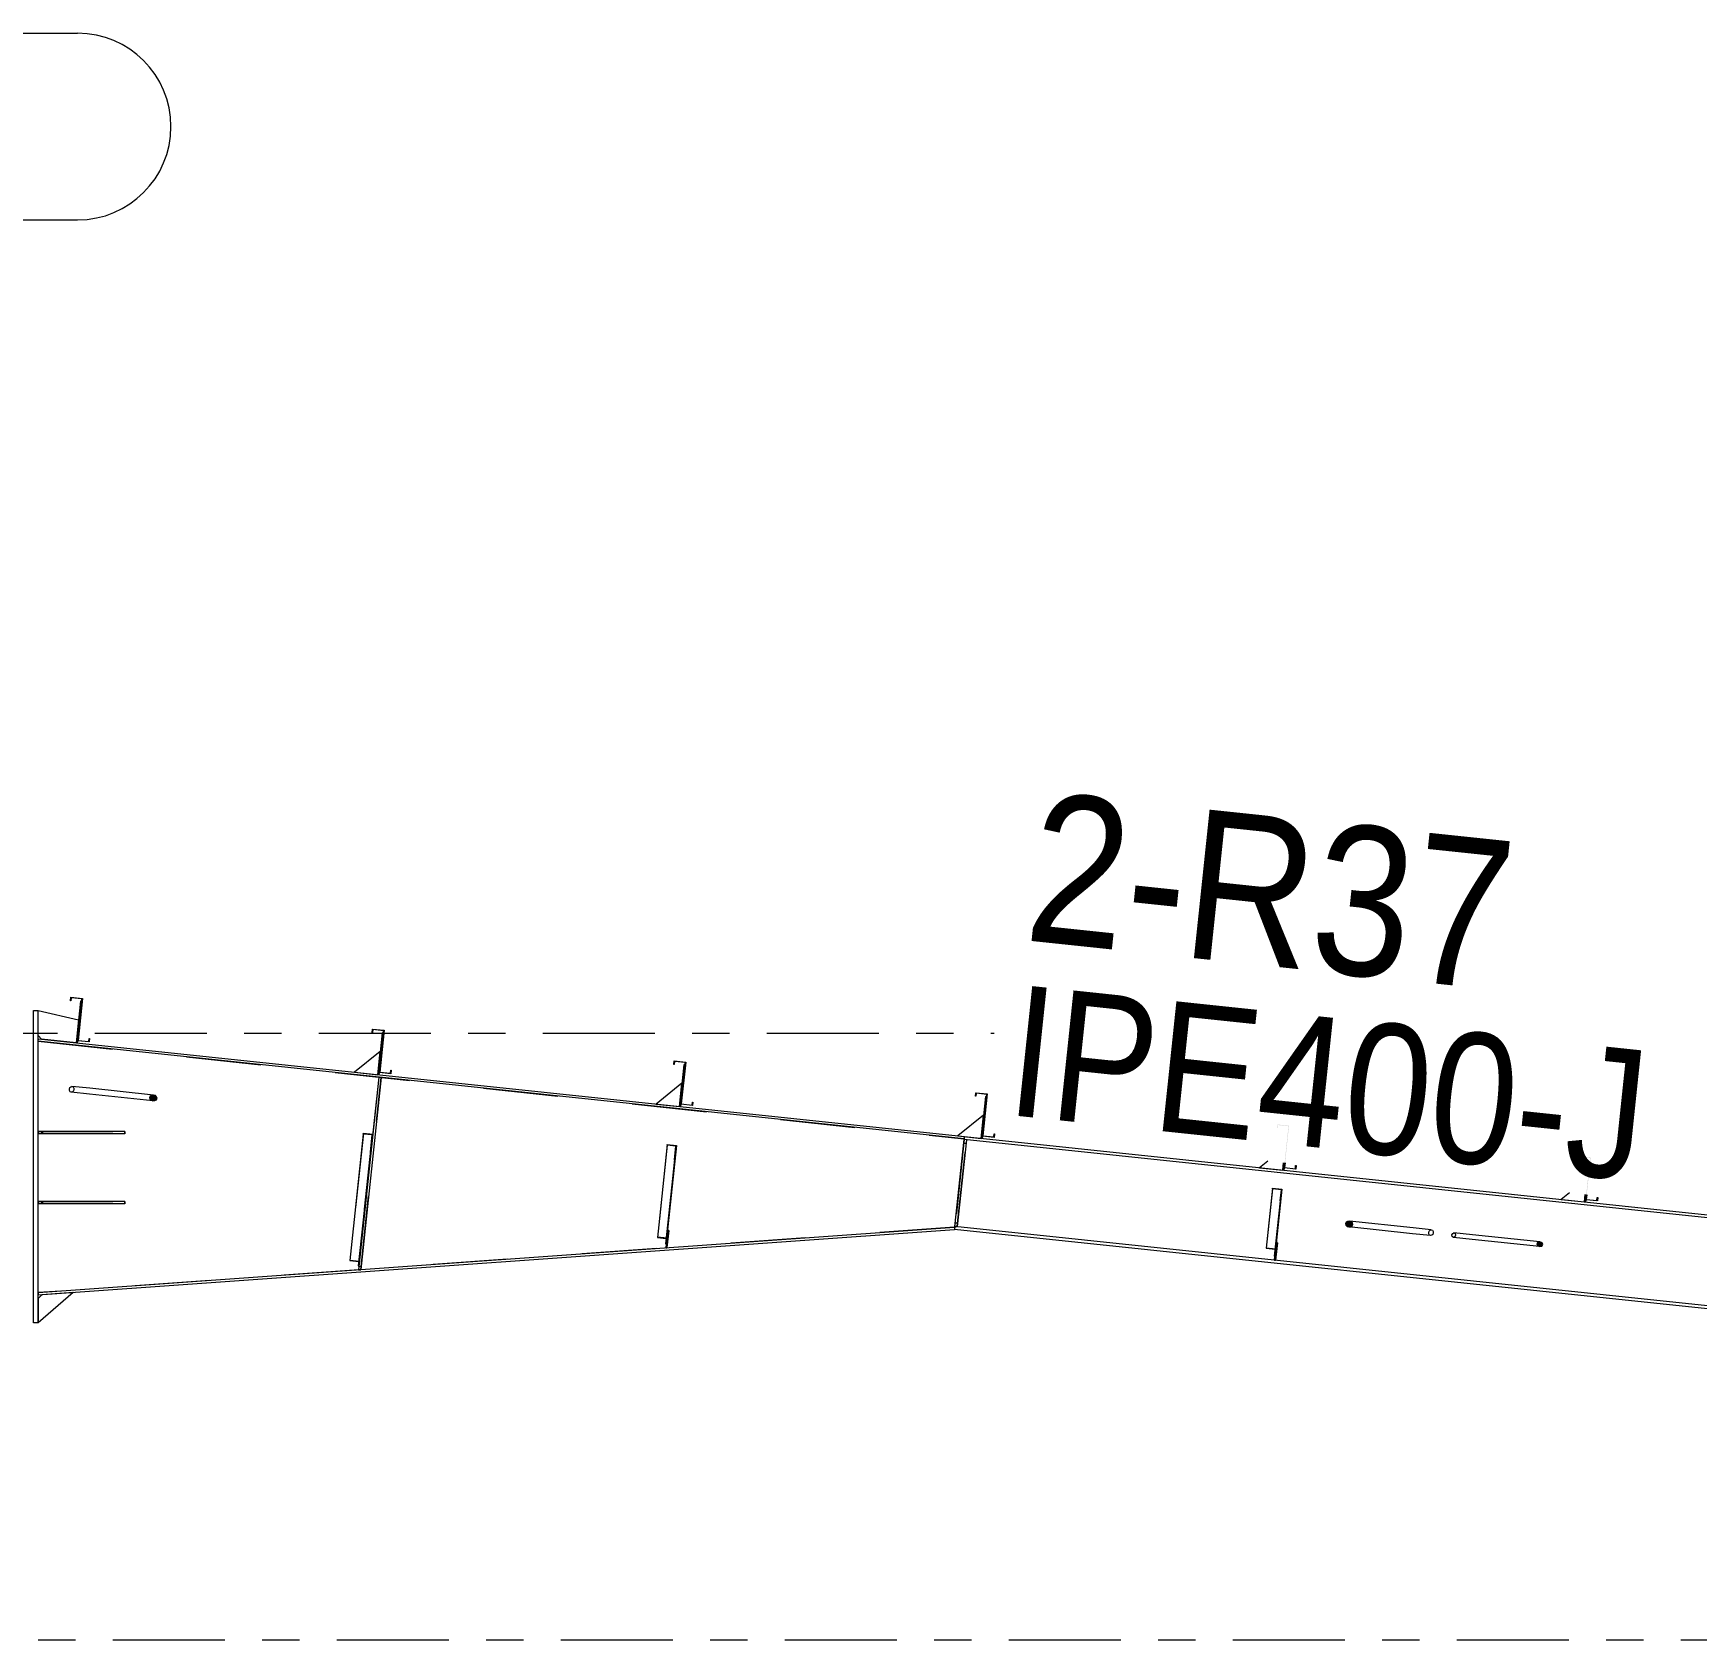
# Model space of a CAD drawing. Header units: millimetres. Extents: x -88 to 735, y -128 to 446.
# Drawn here: x 167.87 to 212.43, y 68.91 to 111.95 of the extents above; entities that cross this region are included whole.
import ezdxf

# ---------------------------------------------------------------- set-up
doc = ezdxf.new("R2010")
doc.units = ezdxf.units.MM
for name, pattern in [('XKITLINE00', [0]), ('XKITLINE02', [4, 2, -2]), ('XKITLINE03', [6, 3, -1, 1, -1])]:
    doc.linetypes.add(name, pattern=pattern)
for name, color, linetype, lineweight in [('Part', 2, 'Continuous', 0), ('PartMark', 7, 'Continuous', 0), ('S-grid', 1, 'Continuous', 0)]:
    doc.layers.add(name, color=color, linetype=linetype, lineweight=lineweight)
doc.styles.add('ARIAL', font='ARIAL.TTF')

# ---------------------------------------------------------------- blocks, each defined once
blk = doc.blocks.new('*A85')
at = {"layer": 'Part'}
blk.add_hatch(color=3, dxfattribs=at).paths.add_polyline_path([(209.757, 80.674), (209.766, 80.756), (209.777, 80.755), (209.767, 80.662), (209.456, 80.695), (209.574, 81.815), (209.286, 81.845), (209.277, 81.763), (209.266, 81.764), (209.276, 81.858), (209.587, 81.825), (209.469, 80.705)], flags=17)
blk = doc.blocks.new('*A86')
at = {"layer": 'Part'}
blk.add_hatch(color=3, dxfattribs=at).paths.add_polyline_path([(209.757, 80.674), (209.766, 80.756), (209.777, 80.755), (209.767, 80.662), (209.456, 80.695), (209.574, 81.815), (209.286, 81.845), (209.277, 81.763), (209.266, 81.764), (209.276, 81.858), (209.587, 81.825), (209.469, 80.705)], flags=17)
blk = doc.blocks.new('*A92')
at = {"layer": 'Part'}
blk.add_hatch(color=3, dxfattribs=at).paths.add_polyline_path([(176.71, 82.455), (176.713, 82.479), (176.961, 82.453), (176.91, 81.969), (176.898, 81.97), (176.946, 82.43)], flags=17)
blk = doc.blocks.new('*A93')
at = {"layer": 'Part'}
blk.add_hatch(color=3, dxfattribs=at).paths.add_polyline_path([(184.849, 82.157), (184.851, 82.176), (185.099, 82.15), (185.058, 81.759), (185.046, 81.76), (185.085, 82.132)], flags=17)
blk = doc.blocks.new('*A110')
at = {"layer": 'Part'}
blk.add_hatch(color=3, dxfattribs=at).paths.add_polyline_path([(171.141, 83.484), (171.174, 83.452), (171.184, 83.412), (171.166, 83.374), (171.127, 83.35), (171.076, 83.345), (171.028, 83.36), (170.995, 83.393), (170.985, 83.433), (171.003, 83.47), (171.042, 83.495), (171.093, 83.5)], flags=17)
blk = doc.blocks.new('*A112')
at = {"layer": 'Part'}
blk.add_hatch(color=3, dxfattribs=at).paths.add_polyline_path([(169.356, 84.936), (169.365, 85.018), (169.376, 85.017), (169.366, 84.923), (169.055, 84.956), (169.173, 86.076), (168.885, 86.107), (168.876, 86.025), (168.865, 86.026), (168.875, 86.119), (169.186, 86.086), (169.068, 84.966)], flags=17)
blk = doc.blocks.new('*A113')
at = {"layer": 'Part'}
blk.add_hatch(color=3, dxfattribs=at).paths.add_polyline_path([(169.356, 84.936), (169.365, 85.018), (169.376, 85.017), (169.366, 84.923), (169.055, 84.956), (169.173, 86.076), (168.885, 86.107), (168.876, 86.025), (168.865, 86.026), (168.875, 86.119), (169.186, 86.086), (169.068, 84.966)], flags=17)
blk = doc.blocks.new('*A114')
at = {"layer": 'Part'}
blk.add_hatch(color=3, dxfattribs=at).paths.add_polyline_path([(193.597, 82.379), (193.605, 82.461), (193.616, 82.46), (193.607, 82.367), (193.296, 82.399), (193.414, 83.519), (193.126, 83.55), (193.117, 83.468), (193.106, 83.469), (193.116, 83.562), (193.426, 83.529), (193.308, 82.409)], flags=17)
blk = doc.blocks.new('*A115')
at = {"layer": 'Part'}
blk.add_hatch(color=3, dxfattribs=at).paths.add_polyline_path([(193.597, 82.379), (193.605, 82.461), (193.616, 82.46), (193.607, 82.367), (193.296, 82.399), (193.414, 83.519), (193.126, 83.55), (193.117, 83.468), (193.106, 83.469), (193.116, 83.562), (193.426, 83.529), (193.308, 82.409)], flags=17)
blk = doc.blocks.new('*A116')
at = {"layer": 'Part'}
blk.add_hatch(color=3, dxfattribs=at).paths.add_polyline_path([(185.516, 83.231), (185.525, 83.313), (185.536, 83.312), (185.526, 83.219), (185.216, 83.252), (185.334, 84.372), (185.045, 84.402), (185.037, 84.32), (185.026, 84.321), (185.035, 84.414), (185.346, 84.382), (185.228, 83.262)], flags=17)
blk = doc.blocks.new('*A117')
at = {"layer": 'Part'}
blk.add_hatch(color=3, dxfattribs=at).paths.add_polyline_path([(185.516, 83.231), (185.525, 83.313), (185.536, 83.312), (185.526, 83.219), (185.216, 83.252), (185.334, 84.372), (185.045, 84.402), (185.037, 84.32), (185.026, 84.321), (185.035, 84.414), (185.346, 84.382), (185.228, 83.262)], flags=17)
blk = doc.blocks.new('*A118')
at = {"layer": 'Part'}
blk.add_hatch(color=3, dxfattribs=at).paths.add_polyline_path([(177.436, 84.083), (177.445, 84.166), (177.456, 84.164), (177.446, 84.071), (177.135, 84.104), (177.254, 85.224), (176.965, 85.254), (176.957, 85.172), (176.945, 85.173), (176.955, 85.267), (177.266, 85.234), (177.148, 84.114)], flags=17)
blk = doc.blocks.new('*A119')
at = {"layer": 'Part'}
blk.add_hatch(color=3, dxfattribs=at).paths.add_polyline_path([(177.436, 84.083), (177.445, 84.166), (177.456, 84.164), (177.446, 84.071), (177.135, 84.104), (177.254, 85.224), (176.965, 85.254), (176.957, 85.172), (176.945, 85.173), (176.955, 85.267), (177.266, 85.234), (177.148, 84.114)], flags=17)
blk = doc.blocks.new('*A123')
at = {"layer": 'Part'}
blk.add_hatch(color=3, dxfattribs=at).paths.add_polyline_path([(203.178, 80.105), (203.211, 80.073), (203.22, 80.033), (203.203, 79.995), (203.163, 79.971), (203.113, 79.966), (203.064, 79.981), (203.031, 80.013), (203.022, 80.054), (203.039, 80.091), (203.078, 80.116), (203.129, 80.121)], flags=17)
blk = doc.blocks.new('*A124')
at = {"layer": 'Part'}
blk.add_hatch(color=3, dxfattribs=at).paths.add_polyline_path([(201.677, 81.527), (201.685, 81.609), (201.697, 81.608), (201.687, 81.514), (201.376, 81.547), (201.494, 82.667), (201.206, 82.698), (201.197, 82.615), (201.186, 82.617), (201.196, 82.71), (201.506, 82.677), (201.388, 81.557)], flags=17)
blk = doc.blocks.new('*A125')
at = {"layer": 'Part'}
blk.add_hatch(color=3, dxfattribs=at).paths.add_polyline_path([(201.677, 81.527), (201.685, 81.609), (201.697, 81.608), (201.687, 81.514), (201.376, 81.547), (201.494, 82.667), (201.206, 82.698), (201.197, 82.615), (201.186, 82.617), (201.196, 82.71), (201.506, 82.677), (201.388, 81.557)], flags=17)
blk = doc.blocks.new('*A126')
at = {"layer": 'Part'}
blk.add_hatch(color=3, dxfattribs=at).paths.add_polyline_path([(201.065, 80.986), (201.067, 81.002), (201.316, 80.976), (201.282, 80.661), (201.27, 80.662), (201.302, 80.961)], flags=17)
blk = doc.blocks.new('*A127')
at = {"layer": 'Part'}
blk.add_hatch(color=3, dxfattribs=at).paths.add_polyline_path([(208.23, 79.567), (208.285, 79.543), (208.304, 79.497), (208.276, 79.455), (208.217, 79.443), (208.161, 79.467), (208.142, 79.514), (208.171, 79.555)], flags=17)
blk = doc.blocks.new('*A625')
at = {"layer": 'S-grid', "color": 1, "linetype": 'XKITLINE03', "lineweight": 0}
blk.add_line((139.518, 85.156), (193.607, 85.156), dxfattribs=at)
blk = doc.blocks.new('*A626')
at = {"layer": 'S-grid', "color": 1, "linetype": 'XKITLINE03', "lineweight": 0}
blk.add_line((-10, 68.906), (376.661, 68.906), dxfattribs=at)
blk = doc.blocks.new('*A671')
at = {"layer": 'Part', "color": 2, "linetype": 'XKITLINE00', "lineweight": 0}
for p, q in [((209.439, 80.835), (209.419, 80.636)), ((209.456, 80.695), (209.45, 80.633))]:
    blk.add_line(p, q, dxfattribs=at)
at = {"layer": 'Part', "color": 7, "linetype": 'XKITLINE02', "lineweight": 0}
for p, q in [((209.456, 80.695), (209.471, 80.832)), ((209.45, 80.633), (209.419, 80.636))]:
    blk.add_line(p, q, dxfattribs=at)
blk = doc.blocks.new('*A895')
at = {"layer": 'Part', "color": 2, "linetype": 'XKITLINE00', "lineweight": 0}
for p, q in [((209.456, 80.695), (209.471, 80.832)), ((209.767, 80.662), (209.456, 80.695)), ((209.482, 80.83), (209.469, 80.705)), ((209.469, 80.705), (209.757, 80.674)), ((209.757, 80.674), (209.766, 80.756)), ((209.766, 80.756), (209.777, 80.755)), ((209.777, 80.755), (209.767, 80.662))]:
    blk.add_line(p, q, dxfattribs=at)
blk = doc.blocks.new('*A896')
at = {"layer": 'Part', "color": 2, "linetype": 'XKITLINE00', "lineweight": 0}
for p, q in [((209.456, 80.695), (209.471, 80.832)), ((209.767, 80.662), (209.456, 80.695)), ((209.482, 80.83), (209.469, 80.705)), ((209.469, 80.705), (209.757, 80.674)), ((209.757, 80.674), (209.766, 80.756)), ((209.766, 80.756), (209.777, 80.755)), ((209.777, 80.755), (209.767, 80.662))]:
    blk.add_line(p, q, dxfattribs=at)
blk = doc.blocks.new('*A897')
at = {"layer": 'Part', "color": 7, "linetype": 'XKITLINE02', "lineweight": 0}
for p, q in [((192.804, 82.307), (192.558, 79.982)), ((192.806, 82.325), (192.812, 82.388)), ((247.287, 76.642), (247.025, 74.155)), ((241.508, 74.737), (241.259, 74.764)), ((241.517, 74.818), (241.268, 74.844))]:
    blk.add_line(p, q, dxfattribs=at)
at = {"layer": 'Part', "color": 2, "linetype": 'XKITLINE00', "lineweight": 0}
for p, q in [((192.806, 82.325), (192.804, 82.307)), ((247.279, 76.561), (192.804, 82.307)), ((192.812, 82.388), (247.287, 76.642)), ((192.558, 79.982), (192.55, 79.901)), ((241.259, 74.764), (192.55, 79.901)), ((241.268, 74.844), (192.558, 79.982)), ((247.025, 74.155), (241.508, 74.737)), ((247.034, 74.236), (241.517, 74.818))]:
    blk.add_line(p, q, dxfattribs=at)
blk = doc.blocks.new('*A906')
at = {"layer": 'Part', "color": 2, "linetype": 'XKITLINE00', "lineweight": 0}
blk.add_line((209.017, 80.879), (208.797, 80.701), dxfattribs=at)
at = {"layer": 'Part', "color": 7, "linetype": 'XKITLINE02', "lineweight": 0}
for p, q in [((208.797, 80.701), (209.419, 80.636)), ((209.419, 80.636), (209.439, 80.835))]:
    blk.add_line(p, q, dxfattribs=at)
blk = doc.blocks.new('*A922')
at = {"layer": 'Part', "color": 2, "linetype": 'XKITLINE00', "lineweight": 0}
for p, q in [((168, 78.206), (192.545, 79.964)), ((168.004, 78.144), (192.55, 79.901)), ((192.545, 79.964), (192.55, 79.901)), ((168, 78.206), (168.004, 78.144))]:
    blk.add_line(p, q, dxfattribs=at)
blk = doc.blocks.new('*A923')
at = {"layer": 'Part', "color": 2, "linetype": 'XKITLINE00', "lineweight": 0}
for p, q in [((168, 84.942), (168.007, 85.004)), ((192.806, 82.325), (168, 84.942)), ((168.007, 85.004), (192.812, 82.388)), ((192.812, 82.388), (192.806, 82.325))]:
    blk.add_line(p, q, dxfattribs=at)
blk = doc.blocks.new('*A927')
at = {"layer": 'Part', "color": 2, "linetype": 'XKITLINE00', "lineweight": 0}
for p, q in [((167.875, 77.394), (167.875, 85.769)), ((167.875, 85.769), (168, 85.769)), ((168, 77.394), (168, 85.769)), ((168, 77.394), (167.875, 77.394))]:
    blk.add_line(p, q, dxfattribs=at)
blk = doc.blocks.new('*A931')
at = {"layer": 'Part', "color": 2, "linetype": 'XKITLINE00', "lineweight": 0}
for p, q in [((168.935, 78.211), (168, 77.394)), ((168.094, 78.15), (168, 78.05))]:
    blk.add_line(p, q, dxfattribs=at)
at = {"layer": 'Part', "color": 7, "linetype": 'XKITLINE02', "lineweight": 0}
for p, q in [((168, 78.05), (168, 77.394)), ((168.935, 78.211), (168.094, 78.15))]:
    blk.add_line(p, q, dxfattribs=at)
blk = doc.blocks.new('*A938')
at = {"layer": 'Part', "color": 7, "linetype": 'XKITLINE02', "lineweight": 0}
for p, q in [((168, 82.457), (168, 82.519)), ((168, 82.519), (170.325, 82.519)), ((170.325, 82.457), (168, 82.457)), ((168.094, 82.457), (168.094, 82.519)), ((168.125, 82.457), (168.125, 82.519)), ((170.325, 82.457), (170.325, 82.519))]:
    blk.add_line(p, q, dxfattribs=at)
blk = doc.blocks.new('*A947')
at = {"layer": 'Part', "color": 2, "linetype": 'XKITLINE00', "lineweight": 0}
for p, q in [((168, 85.769), (169.083, 85.519)), ((169.083, 85.519), (169.017, 84.897)), ((168.093, 84.995), (168, 85.098))]:
    blk.add_line(p, q, dxfattribs=at)
at = {"layer": 'Part', "color": 7, "linetype": 'XKITLINE02', "lineweight": 0}
for p, q in [((168, 85.098), (168, 85.769)), ((169.017, 84.897), (168.093, 84.995))]:
    blk.add_line(p, q, dxfattribs=at)
blk = doc.blocks.new('*A948')
at = {"layer": 'Part', "color": 2, "linetype": 'XKITLINE00', "lineweight": 0}
for p, q in [((169.136, 86.016), (169.018, 84.897)), ((169.167, 86.013), (169.136, 86.016)), ((169.055, 84.956), (169.049, 84.894))]:
    blk.add_line(p, q, dxfattribs=at)
at = {"layer": 'Part', "color": 7, "linetype": 'XKITLINE02', "lineweight": 0}
for p, q in [((169.055, 84.956), (169.167, 86.013)), ((169.049, 84.894), (169.018, 84.897))]:
    blk.add_line(p, q, dxfattribs=at)
blk = doc.blocks.new('*A949')
at = {"layer": 'Part', "color": 7, "linetype": 'XKITLINE02', "lineweight": 0}
for p, q in [((168, 80.582), (168, 80.644)), ((168, 80.644), (170.325, 80.644)), ((170.325, 80.582), (168, 80.582)), ((168.094, 80.582), (168.094, 80.644)), ((168.125, 80.582), (168.125, 80.644)), ((170.325, 80.582), (170.325, 80.644))]:
    blk.add_line(p, q, dxfattribs=at)
blk = doc.blocks.new('*A950')
at = {"layer": 'Part', "color": 2, "linetype": 'XKITLINE00', "lineweight": 0}
for p, q in [((170.325, 82.519), (168, 82.519)), ((170.325, 82.457), (168, 82.457)), ((168.125, 82.457), (168.125, 82.519)), ((170.325, 82.519), (170.325, 82.457))]:
    blk.add_line(p, q, dxfattribs=at)
at = {"layer": 'Part', "color": 7, "linetype": 'XKITLINE02', "lineweight": 0}
for p, q in [((168, 82.519), (168, 82.457)), ((168.094, 82.457), (168.094, 82.519))]:
    blk.add_line(p, q, dxfattribs=at)
blk = doc.blocks.new('*A951')
at = {"layer": 'Part', "color": 2, "linetype": 'XKITLINE00', "lineweight": 0}
for p, q in [((170.325, 80.644), (168, 80.644)), ((170.325, 80.582), (168, 80.582)), ((168.125, 80.582), (168.125, 80.644)), ((170.325, 80.644), (170.325, 80.582))]:
    blk.add_line(p, q, dxfattribs=at)
at = {"layer": 'Part', "color": 7, "linetype": 'XKITLINE02', "lineweight": 0}
for p, q in [((168, 80.644), (168, 80.582)), ((168.094, 80.582), (168.094, 80.644))]:
    blk.add_line(p, q, dxfattribs=at)
blk = doc.blocks.new('*A952')
at = {"layer": 'Part', "color": 2, "linetype": 'XKITLINE00', "lineweight": 0}
for p, q in [((176.71, 82.455), (176.353, 79.069)), ((176.961, 82.453), (176.614, 79.157)), ((176.71, 82.455), (176.713, 82.479)), ((176.946, 82.43), (176.71, 82.455)), ((176.713, 82.479), (176.961, 82.453)), ((176.898, 81.97), (176.946, 82.43)), ((176.898, 81.97), (176.576, 78.923)), ((176.898, 81.97), (176.91, 81.969)), ((176.353, 79.069), (176.589, 79.044)), ((176.576, 78.923), (176.589, 78.922))]:
    blk.add_line(p, q, dxfattribs=at)
at = {"layer": 'Part', "color": 7, "linetype": 'XKITLINE02', "lineweight": 0}
for p, q in [((176.354, 79.076), (176.602, 79.049)), ((176.589, 78.922), (176.614, 79.157))]:
    blk.add_line(p, q, dxfattribs=at)
blk = doc.blocks.new('*A953')
at = {"layer": 'Part', "color": 7, "linetype": 'XKITLINE02', "lineweight": 0}
for p, q in [((176.713, 82.479), (176.353, 79.069)), ((176.589, 78.922), (176.961, 82.453)), ((176.946, 82.43), (176.576, 78.923)), ((176.353, 79.069), (176.589, 79.044)), ((176.354, 79.076), (176.602, 79.049)), ((176.576, 78.923), (176.589, 78.922))]:
    blk.add_line(p, q, dxfattribs=at)
blk = doc.blocks.new('*A954')
at = {"layer": 'Part', "color": 7, "linetype": 'XKITLINE02', "lineweight": 0}
for p, q in [((177.122, 83.98), (176.578, 78.82)), ((176.64, 78.814), (177.184, 83.973)), ((177.184, 83.973), (177.122, 83.98)), ((176.588, 78.914), (176.65, 78.907)), ((176.578, 78.82), (176.64, 78.814))]:
    blk.add_line(p, q, dxfattribs=at)
blk = doc.blocks.new('*A955')
at = {"layer": 'Part', "color": 2, "linetype": 'XKITLINE00', "lineweight": 0}
for p, q in [((177.216, 85.164), (177.098, 84.045)), ((177.247, 85.161), (177.216, 85.164)), ((177.135, 84.104), (177.129, 84.042))]:
    blk.add_line(p, q, dxfattribs=at)
at = {"layer": 'Part', "color": 7, "linetype": 'XKITLINE02', "lineweight": 0}
for p, q in [((177.135, 84.104), (177.247, 85.161)), ((177.129, 84.042), (177.098, 84.045))]:
    blk.add_line(p, q, dxfattribs=at)
blk = doc.blocks.new('*A956')
at = {"layer": 'Part', "color": 2, "linetype": 'XKITLINE00', "lineweight": 0}
for p, q in [((177.184, 83.973), (176.641, 78.825)), ((177.122, 83.98), (176.961, 82.453)), ((176.614, 79.157), (176.578, 78.82))]:
    blk.add_line(p, q, dxfattribs=at)
at = {"layer": 'Part', "color": 7, "linetype": 'XKITLINE02', "lineweight": 0}
for p, q in [((177.184, 83.973), (177.122, 83.98)), ((176.961, 82.453), (176.614, 79.157)), ((176.588, 78.914), (176.65, 78.907)), ((176.64, 78.814), (176.578, 78.82)), ((176.641, 78.825), (176.64, 78.814))]:
    blk.add_line(p, q, dxfattribs=at)
blk = doc.blocks.new('*A957')
at = {"layer": 'Part', "color": 2, "linetype": 'XKITLINE00', "lineweight": 0}
blk.add_line((177.163, 84.667), (176.476, 84.111), dxfattribs=at)
at = {"layer": 'Part', "color": 7, "linetype": 'XKITLINE02', "lineweight": 0}
for p, q in [((177.098, 84.045), (177.163, 84.667)), ((176.476, 84.111), (177.098, 84.045))]:
    blk.add_line(p, q, dxfattribs=at)
blk = doc.blocks.new('*A958')
at = {"layer": 'Part', "color": 2, "linetype": 'XKITLINE00', "lineweight": 0}
for p, q in [((185.296, 84.312), (185.178, 83.193)), ((185.327, 84.308), (185.296, 84.312)), ((185.216, 83.252), (185.209, 83.189))]:
    blk.add_line(p, q, dxfattribs=at)
at = {"layer": 'Part', "color": 7, "linetype": 'XKITLINE02', "lineweight": 0}
for p, q in [((185.216, 83.252), (185.327, 84.308)), ((185.209, 83.189), (185.178, 83.193))]:
    blk.add_line(p, q, dxfattribs=at)
blk = doc.blocks.new('*A959')
at = {"layer": 'Part', "color": 2, "linetype": 'XKITLINE00', "lineweight": 0}
for p, q in [((184.891, 79.873), (184.842, 79.412)), ((184.86, 79.876), (184.891, 79.873)), ((184.843, 79.716), (184.81, 79.41))]:
    blk.add_line(p, q, dxfattribs=at)
at = {"layer": 'Part', "color": 7, "linetype": 'XKITLINE02', "lineweight": 0}
for p, q in [((184.843, 79.716), (184.86, 79.876)), ((184.841, 79.407), (184.81, 79.41)), ((184.82, 79.503), (184.851, 79.5)), ((184.842, 79.412), (184.841, 79.407))]:
    blk.add_line(p, q, dxfattribs=at)
blk = doc.blocks.new('*A960')
at = {"layer": 'Part', "color": 2, "linetype": 'XKITLINE00', "lineweight": 0}
blk.add_line((185.244, 83.814), (184.556, 83.258), dxfattribs=at)
at = {"layer": 'Part', "color": 7, "linetype": 'XKITLINE02', "lineweight": 0}
for p, q in [((185.178, 83.193), (185.244, 83.814)), ((184.556, 83.258), (185.178, 83.193))]:
    blk.add_line(p, q, dxfattribs=at)
blk = doc.blocks.new('*A961')
at = {"layer": 'Part', "color": 2, "linetype": 'XKITLINE00', "lineweight": 0}
for p, q in [((193.376, 83.459), (193.258, 82.34)), ((193.407, 83.456), (193.376, 83.459)), ((193.296, 82.399), (193.289, 82.337))]:
    blk.add_line(p, q, dxfattribs=at)
at = {"layer": 'Part', "color": 7, "linetype": 'XKITLINE02', "lineweight": 0}
for p, q in [((193.296, 82.399), (193.407, 83.456)), ((193.289, 82.337), (193.258, 82.34))]:
    blk.add_line(p, q, dxfattribs=at)
blk = doc.blocks.new('*A962')
at = {"layer": 'Part', "color": 2, "linetype": 'XKITLINE00', "lineweight": 0}
blk.add_line((193.324, 82.962), (192.637, 82.406), dxfattribs=at)
at = {"layer": 'Part', "color": 7, "linetype": 'XKITLINE02', "lineweight": 0}
for p, q in [((193.258, 82.34), (193.324, 82.962)), ((192.637, 82.406), (193.258, 82.34))]:
    blk.add_line(p, q, dxfattribs=at)
blk = doc.blocks.new('*A963')
at = {"layer": 'Part', "color": 7, "linetype": 'XKITLINE02', "lineweight": 0}
for p, q in [((184.86, 79.876), (184.81, 79.41)), ((184.841, 79.407), (184.891, 79.873)), ((184.891, 79.873), (184.86, 79.876)), ((184.81, 79.41), (184.841, 79.407)), ((184.82, 79.503), (184.851, 79.5))]:
    blk.add_line(p, q, dxfattribs=at)
blk = doc.blocks.new('*A964')
at = {"layer": 'Part', "color": 7, "linetype": 'XKITLINE02', "lineweight": 0}
for p, q in [((184.851, 82.176), (184.588, 79.686)), ((185.085, 82.132), (184.808, 79.511)), ((184.821, 79.509), (185.099, 82.15)), ((184.588, 79.686), (184.824, 79.661)), ((184.589, 79.694), (184.838, 79.667)), ((184.808, 79.511), (184.821, 79.509))]:
    blk.add_line(p, q, dxfattribs=at)
blk = doc.blocks.new('*A965')
at = {"layer": 'Part', "color": 2, "linetype": 'XKITLINE00', "lineweight": 0}
for p, q in [((184.849, 82.157), (184.588, 79.686)), ((185.099, 82.15), (184.843, 79.716)), ((184.849, 82.157), (184.851, 82.176)), ((185.085, 82.132), (184.849, 82.157)), ((184.851, 82.176), (185.099, 82.15)), ((185.046, 81.76), (185.085, 82.132)), ((185.046, 81.76), (184.808, 79.511)), ((185.046, 81.76), (185.058, 81.759)), ((184.588, 79.686), (184.824, 79.661)), ((184.808, 79.511), (184.821, 79.509))]:
    blk.add_line(p, q, dxfattribs=at)
at = {"layer": 'Part', "color": 7, "linetype": 'XKITLINE02', "lineweight": 0}
for p, q in [((184.838, 79.667), (184.589, 79.694)), ((184.843, 79.716), (184.821, 79.509))]:
    blk.add_line(p, q, dxfattribs=at)
blk = doc.blocks.new('*A966')
at = {"layer": 'Part', "color": 7, "linetype": 'XKITLINE02', "lineweight": 0}
for p, q in [((192.804, 82.307), (192.558, 79.982)), ((192.621, 79.976), (192.866, 82.3)), ((192.794, 82.213), (192.856, 82.207)), ((192.866, 82.3), (192.804, 82.307)), ((192.558, 79.982), (192.621, 79.976)), ((192.568, 80.075), (192.63, 80.069))]:
    blk.add_line(p, q, dxfattribs=at)
blk = doc.blocks.new('*A967')
at = {"layer": 'Part', "color": 2, "linetype": 'XKITLINE00', "lineweight": 0}
for p, q in [((192.558, 79.982), (192.804, 82.307)), ((192.866, 82.3), (192.621, 79.976))]:
    blk.add_line(p, q, dxfattribs=at)
at = {"layer": 'Part', "color": 7, "linetype": 'XKITLINE02', "lineweight": 0}
for p, q in [((192.794, 82.213), (192.856, 82.207)), ((192.866, 82.3), (192.804, 82.307)), ((192.621, 79.976), (192.558, 79.982)), ((192.63, 80.069), (192.568, 80.075))]:
    blk.add_line(p, q, dxfattribs=at)
blk = doc.blocks.new('*A1005')
at = {"layer": 'Part', "color": 7, "linetype": 'XKITLINE02', "lineweight": 0}
for p, q in [((168.835, 83.66), (168.847, 83.698)), ((168.839, 83.62), (168.835, 83.66)), ((168.859, 83.589), (168.839, 83.62)), ((168.847, 83.698), (168.873, 83.724)), ((168.888, 83.575), (168.859, 83.589)), ((168.873, 83.724), (168.904, 83.731)), ((168.919, 83.583), (168.888, 83.575)), ((169.371, 83.525), (168.888, 83.575)), ((169.387, 83.68), (168.904, 83.731)), ((168.904, 83.731), (168.934, 83.717)), ((168.945, 83.609), (168.919, 83.583)), ((168.934, 83.717), (168.953, 83.686)), ((168.957, 83.647), (168.945, 83.609)), ((168.953, 83.686), (168.957, 83.647))]:
    blk.add_line(p, q, dxfattribs=at)
at = {"layer": 'Part', "color": 2, "linetype": 'XKITLINE00', "lineweight": 0}
for p, q in [((171.076, 83.345), (169.371, 83.525)), ((171.093, 83.5), (169.387, 83.68)), ((171.003, 83.47), (170.985, 83.433)), ((170.985, 83.433), (170.995, 83.393)), ((170.995, 83.393), (171.028, 83.36)), ((171.042, 83.495), (171.003, 83.47)), ((171.028, 83.36), (171.076, 83.345)), ((171.093, 83.5), (171.042, 83.495)), ((171.076, 83.345), (171.127, 83.35)), ((171.141, 83.484), (171.093, 83.5)), ((171.127, 83.35), (171.166, 83.374)), ((171.174, 83.452), (171.141, 83.484)), ((171.166, 83.374), (171.184, 83.412)), ((171.184, 83.412), (171.174, 83.452))]:
    blk.add_line(p, q, dxfattribs=at)
blk = doc.blocks.new('*A1007')
at = {"layer": 'Part', "color": 2, "linetype": 'XKITLINE00', "lineweight": 0}
for p, q in [((168.865, 86.026), (168.875, 86.119)), ((168.876, 86.025), (168.865, 86.026)), ((168.875, 86.119), (169.186, 86.086)), ((168.885, 86.107), (168.876, 86.025)), ((169.173, 86.076), (168.885, 86.107)), ((169.055, 84.956), (169.173, 86.076)), ((169.186, 86.086), (169.068, 84.966)), ((169.366, 84.923), (169.055, 84.956)), ((169.068, 84.966), (169.356, 84.936)), ((169.356, 84.936), (169.365, 85.018)), ((169.365, 85.018), (169.376, 85.017)), ((169.376, 85.017), (169.366, 84.923))]:
    blk.add_line(p, q, dxfattribs=at)
blk = doc.blocks.new('*A1008')
at = {"layer": 'Part', "color": 2, "linetype": 'XKITLINE00', "lineweight": 0}
for p, q in [((168.865, 86.026), (168.875, 86.119)), ((168.876, 86.025), (168.865, 86.026)), ((168.875, 86.119), (169.186, 86.086)), ((168.885, 86.107), (168.876, 86.025)), ((169.173, 86.076), (168.885, 86.107)), ((169.055, 84.956), (169.173, 86.076)), ((169.186, 86.086), (169.068, 84.966)), ((169.366, 84.923), (169.055, 84.956)), ((169.068, 84.966), (169.356, 84.936)), ((169.356, 84.936), (169.365, 85.018)), ((169.365, 85.018), (169.376, 85.017)), ((169.376, 85.017), (169.366, 84.923))]:
    blk.add_line(p, q, dxfattribs=at)
blk = doc.blocks.new('*A1009')
at = {"layer": 'Part', "color": 2, "linetype": 'XKITLINE00', "lineweight": 0}
for p, q in [((193.106, 83.469), (193.116, 83.562)), ((193.117, 83.468), (193.106, 83.469)), ((193.116, 83.562), (193.426, 83.529)), ((193.126, 83.55), (193.117, 83.468)), ((193.414, 83.519), (193.126, 83.55)), ((193.296, 82.399), (193.414, 83.519)), ((193.426, 83.529), (193.308, 82.409)), ((193.597, 82.379), (193.605, 82.461)), ((193.605, 82.461), (193.616, 82.46)), ((193.616, 82.46), (193.607, 82.367)), ((193.607, 82.367), (193.296, 82.399)), ((193.308, 82.409), (193.597, 82.379))]:
    blk.add_line(p, q, dxfattribs=at)
blk = doc.blocks.new('*A1010')
at = {"layer": 'Part', "color": 2, "linetype": 'XKITLINE00', "lineweight": 0}
for p, q in [((193.106, 83.469), (193.116, 83.562)), ((193.117, 83.468), (193.106, 83.469)), ((193.116, 83.562), (193.426, 83.529)), ((193.126, 83.55), (193.117, 83.468)), ((193.414, 83.519), (193.126, 83.55)), ((193.296, 82.399), (193.414, 83.519)), ((193.426, 83.529), (193.308, 82.409)), ((193.597, 82.379), (193.605, 82.461)), ((193.605, 82.461), (193.616, 82.46)), ((193.616, 82.46), (193.607, 82.367)), ((193.607, 82.367), (193.296, 82.399)), ((193.308, 82.409), (193.597, 82.379))]:
    blk.add_line(p, q, dxfattribs=at)
blk = doc.blocks.new('*A1011')
at = {"layer": 'Part', "color": 2, "linetype": 'XKITLINE00', "lineweight": 0}
for p, q in [((185.026, 84.321), (185.035, 84.414)), ((185.037, 84.32), (185.026, 84.321)), ((185.035, 84.414), (185.346, 84.382)), ((185.045, 84.402), (185.037, 84.32)), ((185.334, 84.372), (185.045, 84.402)), ((185.216, 83.252), (185.334, 84.372)), ((185.346, 84.382), (185.228, 83.262)), ((185.526, 83.219), (185.216, 83.252)), ((185.228, 83.262), (185.516, 83.231)), ((185.516, 83.231), (185.525, 83.313)), ((185.525, 83.313), (185.536, 83.312)), ((185.536, 83.312), (185.526, 83.219))]:
    blk.add_line(p, q, dxfattribs=at)
blk = doc.blocks.new('*A1012')
at = {"layer": 'Part', "color": 2, "linetype": 'XKITLINE00', "lineweight": 0}
for p, q in [((185.026, 84.321), (185.035, 84.414)), ((185.037, 84.32), (185.026, 84.321)), ((185.035, 84.414), (185.346, 84.382)), ((185.045, 84.402), (185.037, 84.32)), ((185.334, 84.372), (185.045, 84.402)), ((185.216, 83.252), (185.334, 84.372)), ((185.346, 84.382), (185.228, 83.262)), ((185.526, 83.219), (185.216, 83.252)), ((185.228, 83.262), (185.516, 83.231)), ((185.516, 83.231), (185.525, 83.313)), ((185.525, 83.313), (185.536, 83.312)), ((185.536, 83.312), (185.526, 83.219))]:
    blk.add_line(p, q, dxfattribs=at)
blk = doc.blocks.new('*A1013')
at = {"layer": 'Part', "color": 2, "linetype": 'XKITLINE00', "lineweight": 0}
for p, q in [((176.945, 85.173), (176.955, 85.267)), ((176.957, 85.172), (176.945, 85.173)), ((176.955, 85.267), (177.266, 85.234)), ((176.965, 85.254), (176.957, 85.172)), ((177.254, 85.224), (176.965, 85.254)), ((177.135, 84.104), (177.254, 85.224)), ((177.266, 85.234), (177.148, 84.114)), ((177.446, 84.071), (177.135, 84.104)), ((177.148, 84.114), (177.436, 84.083)), ((177.436, 84.083), (177.445, 84.166)), ((177.445, 84.166), (177.456, 84.164)), ((177.456, 84.164), (177.446, 84.071))]:
    blk.add_line(p, q, dxfattribs=at)
blk = doc.blocks.new('*A1014')
at = {"layer": 'Part', "color": 2, "linetype": 'XKITLINE00', "lineweight": 0}
for p, q in [((176.945, 85.173), (176.955, 85.267)), ((176.957, 85.172), (176.945, 85.173)), ((176.955, 85.267), (177.266, 85.234)), ((176.965, 85.254), (176.957, 85.172)), ((177.254, 85.224), (176.965, 85.254)), ((177.135, 84.104), (177.254, 85.224)), ((177.266, 85.234), (177.148, 84.114)), ((177.446, 84.071), (177.135, 84.104)), ((177.148, 84.114), (177.436, 84.083)), ((177.436, 84.083), (177.445, 84.166)), ((177.445, 84.166), (177.456, 84.164)), ((177.456, 84.164), (177.446, 84.071))]:
    blk.add_line(p, q, dxfattribs=at)
blk = doc.blocks.new('*A1018')
at = {"layer": 'Part', "color": 7, "linetype": 'XKITLINE02', "lineweight": 0}
for p, q in [((168, 78.206), (168, 84.942)), ((168, 84.942), (192.806, 82.325)), ((192.806, 82.325), (192.557, 79.964)), ((192.545, 79.964), (168, 78.206))]:
    blk.add_line(p, q, dxfattribs=at)
at = {"layer": 'Part', "color": 2, "linetype": 'XKITLINE00', "lineweight": 0}
blk.add_line((192.557, 79.964), (192.545, 79.964), dxfattribs=at)
blk = doc.blocks.new('*A1019')
at = {"layer": 'S-grid', "color": 1, "linetype": 'XKITLINE00', "lineweight": 0}
for p, q in [((164.068, 111.948), (169.057, 111.948)), ((164.068, 106.948), (169.057, 106.948))]:
    blk.add_line(p, q, dxfattribs=at)
for centre, start, end in [((164.068, 109.448), 90, 270), ((169.057, 109.448), 270, 90)]:
    blk.add_arc(centre, 2.5, start, end, dxfattribs=at)
blk = doc.blocks.new('*A1020')
at = {"layer": 'Part', "color": 2, "linetype": 'XKITLINE00', "lineweight": 0}
for p, q in [((203.039, 80.091), (203.022, 80.054)), ((203.022, 80.054), (203.031, 80.013)), ((203.031, 80.013), (203.064, 79.981)), ((203.078, 80.116), (203.039, 80.091)), ((203.064, 79.981), (203.113, 79.966)), ((203.129, 80.121), (203.078, 80.116)), ((203.113, 79.966), (203.163, 79.971)), ((204.818, 79.786), (203.113, 79.966)), ((204.834, 79.941), (203.129, 80.121)), ((203.178, 80.105), (203.129, 80.121)), ((203.163, 79.971), (203.203, 79.995)), ((203.211, 80.073), (203.178, 80.105)), ((203.203, 79.995), (203.22, 80.033)), ((203.22, 80.033), (203.211, 80.073))]:
    blk.add_line(p, q, dxfattribs=at)
at = {"layer": 'Part', "color": 7, "linetype": 'XKITLINE02', "lineweight": 0}
for p, q in [((205.301, 79.735), (204.818, 79.786)), ((205.318, 79.89), (204.834, 79.941)), ((205.249, 79.819), (205.261, 79.857)), ((205.253, 79.779), (205.249, 79.819)), ((205.272, 79.748), (205.253, 79.779)), ((205.261, 79.857), (205.286, 79.883)), ((205.286, 79.883), (205.318, 79.89)), ((205.318, 79.89), (205.347, 79.876)), ((205.358, 79.768), (205.333, 79.742)), ((205.347, 79.876), (205.366, 79.846)), ((205.37, 79.806), (205.358, 79.768)), ((205.366, 79.846), (205.37, 79.806)), ((205.301, 79.735), (205.272, 79.748)), ((205.333, 79.742), (205.301, 79.735))]:
    blk.add_line(p, q, dxfattribs=at)
blk = doc.blocks.new('*A1021')
at = {"layer": 'Part', "color": 2, "linetype": 'XKITLINE00', "lineweight": 0}
for p, q in [((201.376, 81.547), (201.39, 81.684)), ((201.687, 81.514), (201.376, 81.547)), ((201.402, 81.683), (201.388, 81.557)), ((201.388, 81.557), (201.677, 81.527)), ((201.677, 81.527), (201.685, 81.609)), ((201.685, 81.609), (201.697, 81.608)), ((201.697, 81.608), (201.687, 81.514))]:
    blk.add_line(p, q, dxfattribs=at)
blk = doc.blocks.new('*A1022')
at = {"layer": 'Part', "color": 2, "linetype": 'XKITLINE00', "lineweight": 0}
for p, q in [((201.376, 81.547), (201.39, 81.684)), ((201.687, 81.514), (201.376, 81.547)), ((201.402, 81.683), (201.388, 81.557)), ((201.388, 81.557), (201.677, 81.527)), ((201.677, 81.527), (201.685, 81.609)), ((201.685, 81.609), (201.697, 81.608)), ((201.697, 81.608), (201.687, 81.514))]:
    blk.add_line(p, q, dxfattribs=at)
blk = doc.blocks.new('*A1023')
at = {"layer": 'Part', "color": 7, "linetype": 'XKITLINE02', "lineweight": 0}
for p, q in [((201.165, 79.546), (201.116, 79.08)), ((201.147, 79.076), (201.196, 79.542)), ((201.196, 79.542), (201.165, 79.546)), ((201.116, 79.08), (201.147, 79.076)), ((201.126, 79.173), (201.157, 79.169))]:
    blk.add_line(p, q, dxfattribs=at)
blk = doc.blocks.new('*A1024')
at = {"layer": 'Part', "color": 2, "linetype": 'XKITLINE00', "lineweight": 0}
for p, q in [((201.359, 81.687), (201.338, 81.488)), ((201.376, 81.547), (201.369, 81.485))]:
    blk.add_line(p, q, dxfattribs=at)
at = {"layer": 'Part', "color": 7, "linetype": 'XKITLINE02', "lineweight": 0}
for p, q in [((201.376, 81.547), (201.39, 81.684)), ((201.369, 81.485), (201.338, 81.488))]:
    blk.add_line(p, q, dxfattribs=at)
blk = doc.blocks.new('*A1025')
at = {"layer": 'Part', "color": 2, "linetype": 'XKITLINE00', "lineweight": 0}
for p, q in [((201.116, 79.08), (201.144, 79.351)), ((201.196, 79.542), (201.147, 79.076)), ((201.165, 79.546), (201.196, 79.542))]:
    blk.add_line(p, q, dxfattribs=at)
at = {"layer": 'Part', "color": 7, "linetype": 'XKITLINE02', "lineweight": 0}
for p, q in [((201.144, 79.351), (201.165, 79.546)), ((201.147, 79.076), (201.116, 79.08)), ((201.126, 79.173), (201.157, 79.169))]:
    blk.add_line(p, q, dxfattribs=at)
blk = doc.blocks.new('*A1026')
at = {"layer": 'Part', "color": 2, "linetype": 'XKITLINE00', "lineweight": 0}
blk.add_line((200.937, 81.732), (200.717, 81.554), dxfattribs=at)
at = {"layer": 'Part', "color": 7, "linetype": 'XKITLINE02', "lineweight": 0}
for p, q in [((200.717, 81.554), (201.338, 81.488)), ((201.338, 81.488), (201.359, 81.687))]:
    blk.add_line(p, q, dxfattribs=at)
blk = doc.blocks.new('*A1027')
at = {"layer": 'Part', "color": 7, "linetype": 'XKITLINE02', "lineweight": 0}
for p, q in [((201.067, 81.002), (200.898, 79.397)), ((201.302, 80.961), (201.114, 79.186)), ((201.127, 79.184), (201.316, 80.976)), ((200.898, 79.397), (201.134, 79.372)), ((200.899, 79.407), (201.147, 79.381)), ((201.114, 79.186), (201.127, 79.184))]:
    blk.add_line(p, q, dxfattribs=at)
blk = doc.blocks.new('*A1028')
at = {"layer": 'Part', "color": 2, "linetype": 'XKITLINE00', "lineweight": 0}
for p, q in [((201.065, 80.986), (200.898, 79.397)), ((201.065, 80.986), (201.067, 81.002)), ((201.302, 80.961), (201.065, 80.986)), ((201.067, 81.002), (201.316, 80.976)), ((201.27, 80.662), (201.114, 79.186)), ((201.316, 80.976), (201.144, 79.351)), ((201.27, 80.662), (201.302, 80.961)), ((201.282, 80.661), (201.27, 80.662)), ((200.898, 79.397), (201.134, 79.372)), ((201.114, 79.186), (201.127, 79.184))]:
    blk.add_line(p, q, dxfattribs=at)
at = {"layer": 'Part', "color": 7, "linetype": 'XKITLINE02', "lineweight": 0}
for p, q in [((200.899, 79.407), (201.147, 79.381)), ((201.144, 79.351), (201.127, 79.184))]:
    blk.add_line(p, q, dxfattribs=at)
blk = doc.blocks.new('*A1029')
at = {"layer": 'Part', "color": 7, "linetype": 'XKITLINE02', "lineweight": 0}
for p, q in [((205.873, 79.753), (205.892, 79.795)), ((205.892, 79.795), (205.927, 79.81)), ((206.427, 79.757), (205.927, 79.81)), ((205.927, 79.81), (205.959, 79.788)), ((205.959, 79.788), (205.968, 79.743)), ((205.882, 79.708), (205.873, 79.753)), ((205.914, 79.686), (205.882, 79.708)), ((205.95, 79.7), (205.914, 79.686)), ((206.414, 79.633), (205.914, 79.686)), ((205.968, 79.743), (205.95, 79.7))]:
    blk.add_line(p, q, dxfattribs=at)
at = {"layer": 'Part', "color": 2, "linetype": 'XKITLINE00', "lineweight": 0}
for p, q in [((208.217, 79.443), (206.414, 79.633)), ((208.23, 79.567), (206.427, 79.757)), ((208.171, 79.555), (208.142, 79.514)), ((208.142, 79.514), (208.161, 79.467)), ((208.161, 79.467), (208.217, 79.443)), ((208.23, 79.567), (208.171, 79.555)), ((208.217, 79.443), (208.276, 79.455)), ((208.285, 79.543), (208.23, 79.567)), ((208.276, 79.455), (208.304, 79.497)), ((208.304, 79.497), (208.285, 79.543))]:
    blk.add_line(p, q, dxfattribs=at)
blk = doc.blocks.new('*A2677')
at = {"layer": 'PartMark', "color": 3, "style": 'ARIAL', "width": 0.85}
blk.add_text('2-R37', height=4, rotation=-6.0218, dxfattribs=at).set_placement((194.373, 87.653))
at = {"layer": 'PartMark', "color": 7, "style": 'ARIAL', "width": 0.85}
blk.add_text('IPE400-J', height=3.5, rotation=-6.0218, dxfattribs=at).set_placement((193.88, 82.979))

msp = doc.modelspace()

# ---------------------------------------------------------------- block references
at = {"lineweight": 0}
for name in ['*A1019', '*A2677', '*A625', '*A112', '*A113', '*A1007', '*A1008', '*A948', '*A927', '*A947', '*A118', '*A119', '*A1013', '*A1014', '*A955', '*A923', '*A1018', '*A957', '*A116', '*A117', '*A1011', '*A1012', '*A958', '*A954', '*A956', '*A960', '*A1005', '*A110', '*A114', '*A115', '*A1009', '*A1010', '*A961', '*A962', '*A938', '*A950', '*A952', '*A953', '*A92', '*A124', '*A125', '*A964', '*A965', '*A93', '*A897', '*A966', '*A967', '*A1026', '*A1024', '*A1021', '*A1022', '*A85', '*A86', '*A1027', '*A1028', '*A126', '*A906', '*A671', '*A895', '*A896', '*A949', '*A951', '*A922', '*A959', '*A963', '*A123', '*A1020', '*A1029', '*A1023', '*A1025', '*A127', '*A931', '*A626']:
    msp.add_blockref(name, (0, 0), dxfattribs=at)

doc.saveas('drawing.dxf')
